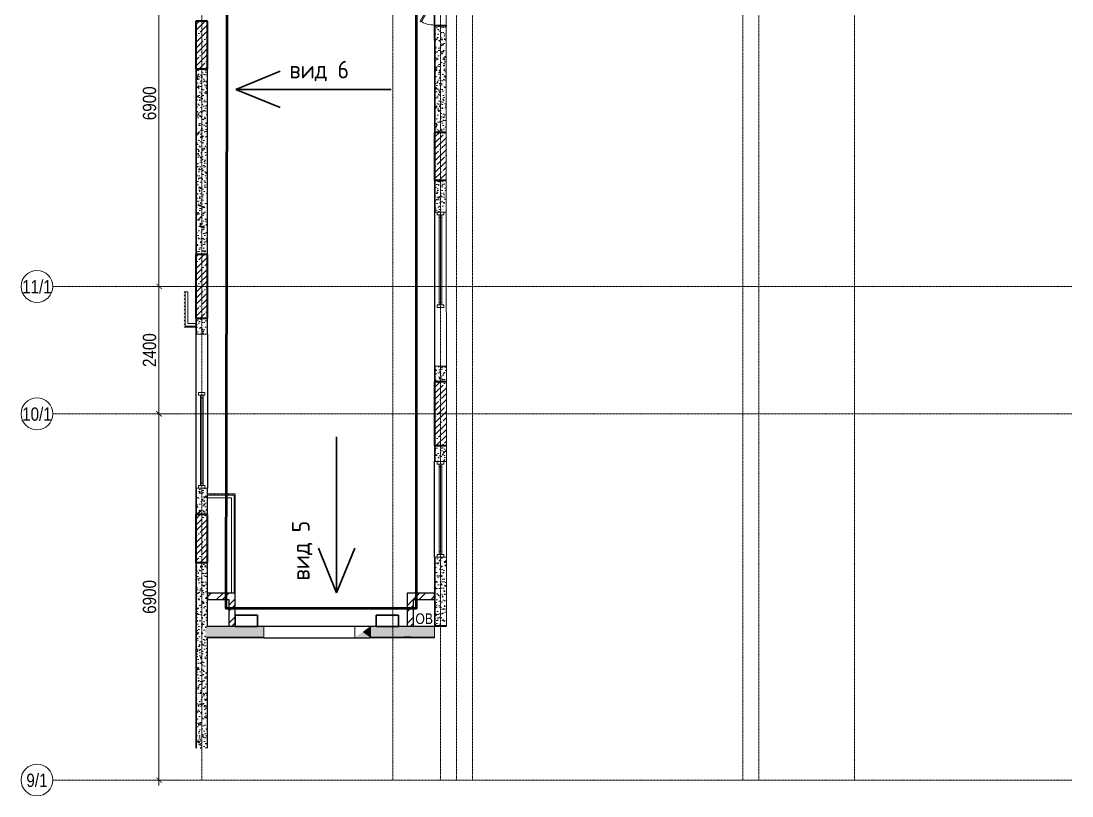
# Model space of a CAD drawing. Header units: millimetres. Extents: x -24360 to 609566, y -391049 to 148426.
# Drawn here: x 210995 to 230800, y -209750 to -195150 of the extents above; entities that cross this region are included whole.
import ezdxf
from ezdxf.enums import TextEntityAlignment as Align

# ---------------------------------------------------------------- set-up
doc = ezdxf.new("R2010")
doc.units = ezdxf.units.MM
doc.linetypes.add('CENTER2', pattern=[28.575, 19.05, -3.175, 3.175, -3.175])
doc.linetypes.add('HIDDEN2', pattern=[4.7625, 3.175, -1.5875])
doc.layers.get('Defpoints').update_dxf_attribs({"color": 140})
for name, color, linetype, lineweight in [('АР_Колонны', 70, 'Continuous', 30), ('АР_Окна', 4, 'Continuous', 5), ('АР_Оси_РД_размер', 8, 'Continuous', 0), ('АР_Стены ГКЛ', 1, 'Continuous', 15), ('АР_Стены ЖБ', 7, 'Continuous', 30), ('АР_Стены кирпич', 32, 'Continuous', 25), ('АР_Стены ПЕНОблок', 52, 'Continuous', 20), ('АР_Тонкая', 254, 'Continuous', 5), ('АР_Штриховка', 8, 'Continuous', 0), ('Двери кабины', 252, 'Continuous', 0), ('ОВ_Отопление', 30, 'Continuous', 5), ('осново', 7, 'Continuous', 30), ('СС_Отверстия', 72, 'Continuous', 9)]:
    doc.layers.add(name, color=color, linetype=linetype, lineweight=lineweight)
for name, color, linetype, lineweight, true_color in [('АР_Оси_РД_100', 7, 'Continuous', 0, 0x525252), ('МАГНИТЫ', 7, 'Continuous', 0, 0xd100d1), ('РД_Витраж_вн', 7, 'Continuous', 25, 0x148aff), ('РД_проем_инж перемыч_фахверк', 7, 'Continuous', 18, 0xff1f1f)]:
    doc.layers.add(name, color=color, linetype=linetype, lineweight=lineweight, true_color=true_color)
doc.layers.add('РД_Проем', color=230, linetype='Continuous', lineweight=0, plot=False)
doc.layers.add('РД_проем_инж перемыч_подсчет', color=50, linetype='Continuous', lineweight=30, plot=False)
doc.styles.add('style1', font='ARIALN.TTF')
doc.styles.add('ккк', font='isocpeur.ttf', dxfattribs={"width": 0.85, "oblique": 15})
doc.styles.add('СПДС', font='isocpeur.ttf', dxfattribs={"width": 0.9})
doc.dimstyles.new('Dim100_ареал', dxfattribs={"dimscale": 100, "dimtxt": 2.5, "dimasz": 1, "dimexe": 1, "dimexo": 1, "dimgap": 0.5, "dimtad": 1, "dimzin": 12, "dimdsep": 46, "dimtxsty": 'style1', "dimblk": 'ARCHTICK', "dimcen": 1, "dimdle": 1, "dimclrd": 256, "dimclre": 256, "dimaunit": 1, "dimadec": 0, "dimazin": 3, "dimtfac": 1, "dimtmove": 1, "dimatfit": 3, "dimldrblk": 'OPEN30', "dimfxl": 4, "dimfxlon": 1, "dimtolj": 1, "dimtzin": 0, "dimlwd": 9, "dimlwe": 9, "dimarcsym": 0})
pattern_1 = [(45, (206600, -245450), (-112.2532, 112.2532), []), (45, (206712.25, -245450), (-112.2532, 112.2532), [198.4375, -39.6875, 0, -39.6875])]
pattern_2 = [(45, (206600, -245450), (-168.3798, 168.3798), []), (45, (206712.25, -245450), (-168.3798, 168.3798), [])]
pattern_3 = [(45, (206600, -245450), (-33.67596, 33.67596), [])]

# ---------------------------------------------------------------- blocks, each defined once
blk = doc.blocks.new('A-iden')
at = {"linetype": 'Continuous', "lineweight": 5}
blk.add_circle((0, -4), 3, dxfattribs=at)
at = {"color": 0, "linetype": 'Continuous', "lineweight": 20, "style": 'ккк', "width": 0.85}
blk.add_attdef('ID', text='', height=4, dxfattribs=at).set_placement((0.31, -3.85), align=Align.MIDDLE_CENTER)
blk = doc.blocks.new('_ArchTick')
at = {"color": 0, "linetype": 'ByBlock', "const_width": 0.15}
blk.add_lwpolyline([(-0.5, -0.5), (0.5, 0.5)], dxfattribs=at)
blk = doc.blocks.new('*D349')
at = {"layer": 'Defpoints', "color": 0, "lineweight": 15, "transparency": 16777216}
for p in [(213595, -202550), (214595, -202550), (214595, -209450)]:
    blk.add_point(p, dxfattribs=at)
at = {"layer": 'АР_Оси_РД_размер', "lineweight": 9, "transparency": 16777216}
for p, q in [((213995, -202550), (213495, -202550)), ((213595, -209550), (213595, -202450)), ((213995, -209450), (213495, -209450))]:
    blk.add_line(p, q, dxfattribs=at)
at = {"layer": 'АР_Оси_РД_размер', "lineweight": 9, "transparency": 16777216, "xscale": 100, "yscale": 100, "zscale": 100}
for p, rotation in [((213595, -202550), 90), ((213595, -209450), 270)]:
    blk.add_blockref('_ArchTick', p, dxfattribs=dict(at, rotation=rotation))
at = {"layer": 'АР_Оси_РД_размер', "color": 0, "transparency": 16777216, "insert": (213417, -206000), "char_height": 250, "attachment_point": 5, "rotation": 90, "style": 'style1'}
blk.add_mtext('\\A1;6900', dxfattribs=at)
blk = doc.blocks.new('_Open30')
at = {"color": 0, "linetype": 'ByBlock', "lineweight": -2}
for p, q in [((-1, 0.27), (0, 0)), ((0, 0), (-1, -0.27)), ((0, 0), (-1, 0))]:
    blk.add_line(p, q, dxfattribs=at)
blk = doc.blocks.new('*D350')
at = {"layer": 'Defpoints', "color": 0, "lineweight": 15, "transparency": 16777216}
for p in [(213595, -200150), (214595, -200150), (214595, -202550)]:
    blk.add_point(p, dxfattribs=at)
at = {"layer": 'АР_Оси_РД_размер', "lineweight": 9, "transparency": 16777216}
for p, q in [((213995, -200150), (213495, -200150)), ((213595, -202650), (213595, -200050)), ((213995, -202550), (213495, -202550))]:
    blk.add_line(p, q, dxfattribs=at)
at = {"layer": 'АР_Оси_РД_размер', "lineweight": 9, "transparency": 16777216, "xscale": 100, "yscale": 100, "zscale": 100}
for p, rotation in [((213595, -200150), 90), ((213595, -202550), 270)]:
    blk.add_blockref('_ArchTick', p, dxfattribs=dict(at, rotation=rotation))
at = {"layer": 'АР_Оси_РД_размер', "color": 0, "transparency": 16777216, "insert": (213417, -201350), "char_height": 250, "attachment_point": 5, "rotation": 90, "style": 'style1'}
blk.add_mtext('\\A1;2400', dxfattribs=at)
blk = doc.blocks.new('*D351')
at = {"layer": 'Defpoints', "color": 0, "lineweight": 15, "transparency": 16777216}
for p in [(213595, -193250), (214595, -193250), (214595, -200150)]:
    blk.add_point(p, dxfattribs=at)
at = {"layer": 'АР_Оси_РД_размер', "lineweight": 9, "transparency": 16777216}
for p, q in [((213995, -193250), (213495, -193250)), ((213595, -200250), (213595, -193150)), ((213995, -200150), (213495, -200150))]:
    blk.add_line(p, q, dxfattribs=at)
at = {"layer": 'АР_Оси_РД_размер', "lineweight": 9, "transparency": 16777216, "xscale": 100, "yscale": 100, "zscale": 100}
for p, rotation in [((213595, -193250), 90), ((213595, -200150), 270)]:
    blk.add_blockref('_ArchTick', p, dxfattribs=dict(at, rotation=rotation))
at = {"layer": 'АР_Оси_РД_размер', "color": 0, "transparency": 16777216, "insert": (213417, -196700), "char_height": 250, "attachment_point": 5, "rotation": 90, "style": 'style1'}
blk.add_mtext('\\A1;6900', dxfattribs=at)

msp = doc.modelspace()

# ---------------------------------------------------------------- hatches: boundary and pattern name
at = {"layer": 'АР_Стены ГКЛ', "linetype": 'Continuous', "lineweight": 0, "true_color": 0x000000}
h = msp.add_hatch(dxfattribs=at)
h.set_pattern_fill('ANSI31', color=18, scale=15, style=0)
h.set_pattern_definition([(45, (206600, -245450), (-33.67596, 33.67596), [])])
h.paths.add_polyline_path([(214070, -200920), (214090, -200900), (214090, -200250), (214070, -200250)], flags=0)
h = msp.add_hatch(dxfattribs=at)
h.set_pattern_fill('ANSI31', color=18, scale=15, angle=360, style=0)
h.set_pattern_definition(pattern_3)
h.paths.add_polyline_path([(214300, -200920), (214300, -200900), (214090, -200900), (214070, -200920)], flags=0)
h = msp.add_hatch(dxfattribs=at)
h.set_pattern_fill('ANSI31', color=18, scale=15, style=0)
h.set_pattern_definition([(45, (206600, -245450), (-33.67596, 33.67596), [])])
h.paths.add_polyline_path([(214510, -204060), (214510, -204080), (215010, -204080), (215030, -204060)], flags=0)
h = msp.add_hatch(dxfattribs=at)
h.set_pattern_fill('ANSI31', color=18, scale=15, angle=-360, style=0)
h.set_pattern_definition(pattern_3)
h.paths.add_polyline_path([(215030, -204060), (215010, -204080), (215010, -205930), (215030, -205930)], flags=0)
at = {"layer": 'АР_Штриховка', "linetype": 'Continuous', "lineweight": 0, "true_color": 0x000000}
h = msp.add_hatch(dxfattribs=at)
h.set_pattern_fill('AR-CONC', color=18, angle=-315, style=0)
h.set_pattern_definition([(95, (206600, -245450), (140.09465, 117.5534), [19.05, -209.55]), (40, (206600, -245450), (-160.01845, 110.1767), [15.24, -167.6406]), (145.45144, (206611.67, -245440.2), (-19.9238, 227.7301), [16.19, -178.09024]), (91.1842, (206564.08, -245414.08), (221.4102, 161.9534), [28.575, -314.325]), (141.63556, (206582.53, -245400.58), (-7.0866, 342.8268), [24.285, -267.1356]), (36.18415, (206564.08, -245414.08), (-7.0866, 342.8268), [22.86, -251.4597]), (66, (206591.02, -245405.1), (179.52, 34.89515), [19.05, -209.55]), (11, (206591.02, -245405.1), (-86.5399, 173.9412), [15.24, -167.64]), (116.45145, (206605.98, -245402.19), (92.98005, 208.83634), [16.19, -178.08994]), (82.5, (206600, -245450), (-57.60547, 61.97341), [0, -165.608, 0, -170.18, 0, -168.275]), (52.5, (206600, -245450), (-23.58973, 118.087), [0, -97.028, 0, -161.798, 0, -64.135]), (12.5, (206559.95, -245490.05), (99.92786, 91.826196), [0, -63.5, 0, -198.12, 0, -262.89]), (2.5, (206541.99, -245508.01), (86.7639, 122.7224), [0, -82.55, 0, -131.572, 0, -186.69])])
h.paths.add_polyline_path([(219000, -193700), (218800, -193700), (218800, -193850), (219000, -193850)], flags=0)
h.paths.add_polyline_path([(219000, -194450), (218800, -194450), (218800, -194650), (219000, -194650)], flags=0)
h.paths.add_polyline_path([(219000, -195250), (218800, -195250), (218800, -197250), (219000, -197250)], flags=0)
at = {"layer": 'АР_Штриховка', "linetype": 'Continuous', "lineweight": 5, "true_color": 0x000000}
h = msp.add_hatch(dxfattribs=at)
h.set_pattern_fill('ANSI35', color=18, scale=25, style=0)
h.set_pattern_definition(pattern_1)
h.paths.add_polyline_path([(214290, -196050), (214510, -196050), (214510, -195150), (214290, -195150)], flags=0)
at = {"layer": 'АР_Штриховка', "linetype": 'Continuous', "lineweight": 0, "true_color": 0x000000}
h = msp.add_hatch(dxfattribs=at)
h.set_pattern_fill('AR-CONC', color=18, angle=-315, style=0)
h.set_pattern_definition([(95, (206600, -245450), (140.09465, 117.5534), [19.05, -209.55]), (40, (206600, -245450), (-160.01845, 110.1767), [15.24, -167.6406]), (145.45144, (206611.67, -245440.2), (-19.9238, 227.7301), [16.19, -178.09024]), (91.1842, (206564.08, -245414.08), (221.4102, 161.9534), [28.575, -314.325]), (141.63556, (206582.53, -245400.58), (-7.0866, 342.8268), [24.285, -267.1356]), (36.18415, (206564.08, -245414.08), (-7.0866, 342.8268), [22.86, -251.4597]), (66, (206591.02, -245405.1), (179.52, 34.89515), [19.05, -209.55]), (11, (206591.02, -245405.1), (-86.5399, 173.9412), [15.24, -167.64]), (116.45144, (206605.98, -245402.19), (92.98005, 208.83634), [16.19, -178.08994]), (82.5, (206600, -245450), (-57.60547, 61.97341), [0, -165.608, 0, -170.18, 0, -168.275]), (52.5, (206600, -245450), (-23.58973, 118.087), [0, -97.028, 0, -161.798, 0, -64.135]), (12.5, (206559.95, -245490.05), (99.92786, 91.8262), [0, -63.5, 0, -198.12, 0, -262.89]), (2.5, (206541.99, -245508.01), (86.7639, 122.7224), [0, -82.55, 0, -131.572, 0, -186.69])])
h.paths.add_polyline_path([(214500, -196050), (214300, -196050), (214300, -199550), (214500, -199550)], flags=0)
at = {"layer": 'АР_Штриховка', "linetype": 'Continuous', "lineweight": 5, "true_color": 0x000000}
h = msp.add_hatch(dxfattribs=at)
h.set_pattern_fill('ANSI35', color=18, scale=25, style=0)
h.set_pattern_definition(pattern_1)
h.paths.add_polyline_path([(218790, -198150), (219010, -198150), (219010, -197250), (218790, -197250)], flags=0)
at = {"layer": 'АР_Штриховка', "linetype": 'Continuous', "lineweight": 0, "true_color": 0x000000}
h = msp.add_hatch(dxfattribs=at)
h.set_pattern_fill('AR-CONC', color=18, angle=-315, style=0)
h.set_pattern_definition([(95, (206600, -245450), (140.09465, 117.5534), [19.05, -209.55]), (40, (206600, -245450), (-160.01845, 110.1767), [15.24, -167.6406]), (145.45144, (206611.67, -245440.2), (-19.9238, 227.7301), [16.19, -178.09024]), (91.1842, (206564.08, -245414.08), (221.4102, 161.9534), [28.575, -314.325]), (141.63556, (206582.53, -245400.58), (-7.0866, 342.8268), [24.285, -267.1356]), (36.18415, (206564.08, -245414.08), (-7.0866, 342.8268), [22.86, -251.4597]), (66, (206591.02, -245405.1), (179.52, 34.89515), [19.05, -209.55]), (11, (206591.02, -245405.1), (-86.5399, 173.9412), [15.24, -167.64]), (116.45144, (206605.98, -245402.19), (92.98005, 208.83634), [16.19, -178.08994]), (82.5, (206600, -245450), (-57.60547, 61.97341), [0, -165.608, 0, -170.18, 0, -168.275]), (52.5, (206600, -245450), (-23.58973, 118.087), [0, -97.028, 0, -161.798, 0, -64.135]), (12.5, (206559.95, -245490.05), (99.92786, 91.8262), [0, -63.5, 0, -198.12, 0, -262.89]), (2.5, (206541.99, -245508.01), (86.7639, 122.7224), [0, -82.55, 0, -131.572, 0, -186.69])])
h.paths.add_polyline_path([(219000, -198150), (218800, -198150), (218800, -198750), (219000, -198750)], flags=0)
h.paths.add_polyline_path([(219000, -201650), (218800, -201650), (218800, -201950), (219000, -201950)], flags=0)
at = {"layer": 'АР_Штриховка', "linetype": 'Continuous', "lineweight": 5, "true_color": 0x000000}
h = msp.add_hatch(dxfattribs=at)
h.set_pattern_fill('ANSI35', color=18, scale=25, style=0)
h.set_pattern_definition(pattern_1)
h.paths.add_polyline_path([(214290, -200750), (214510, -200750), (214510, -199550), (214290, -199550)], flags=0)
at = {"layer": 'АР_Штриховка', "linetype": 'Continuous', "lineweight": 0, "true_color": 0x000000}
h = msp.add_hatch(dxfattribs=at)
h.set_pattern_fill('AR-CONC', color=18, angle=-315, style=0)
h.set_pattern_definition([(95, (206600, -245450), (140.09465, 117.5534), [19.05, -209.55]), (40, (206600, -245450), (-160.01845, 110.1767), [15.24, -167.6406]), (145.45144, (206611.67, -245440.2), (-19.9238, 227.7301), [16.19, -178.09024]), (91.1842, (206564.08, -245414.08), (221.4102, 161.9534), [28.575, -314.325]), (141.63556, (206582.53, -245400.58), (-7.0866, 342.8268), [24.285, -267.1356]), (36.18415, (206564.08, -245414.08), (-7.0866, 342.8268), [22.86, -251.4597]), (66, (206591.02, -245405.1), (179.52, 34.89515), [19.05, -209.55]), (11, (206591.02, -245405.1), (-86.5399, 173.9412), [15.24, -167.64]), (116.45144, (206605.98, -245402.19), (92.98005, 208.83634), [16.19, -178.0899]), (82.5, (206600, -245450), (-57.60547, 61.97341), [0, -165.608, 0, -170.18, 0, -168.275]), (52.5, (206600, -245450), (-23.58973, 118.087), [0, -97.028, 0, -161.798, 0, -64.135]), (12.5, (206559.95, -245490.05), (99.92786, 91.8262), [0, -63.5, 0, -198.12, 0, -262.89]), (2.5, (206541.99, -245508.01), (86.7639, 122.7224), [0, -82.55, 0, -131.572, 0, -186.69])])
h.paths.add_polyline_path([(214500, -200750), (214300, -200750), (214300, -201050), (214500, -201050)], flags=0)
h.paths.add_polyline_path([(214500, -203950), (214300, -203950), (214300, -204450), (214500, -204450)], flags=0)
at = {"layer": 'АР_Штриховка', "linetype": 'Continuous', "lineweight": 5, "true_color": 0x000000}
h = msp.add_hatch(dxfattribs=at)
h.set_pattern_fill('ANSI35', color=18, scale=25, style=0)
h.set_pattern_definition(pattern_1)
h.paths.add_polyline_path([(218790, -203150), (219010, -203150), (219010, -201950), (218790, -201950)], flags=0)
at = {"layer": 'АР_Штриховка', "linetype": 'Continuous', "lineweight": 0, "true_color": 0x000000}
h = msp.add_hatch(dxfattribs=at)
h.set_pattern_fill('AR-CONC', color=18, angle=45, style=0)
h.set_pattern_definition([(95, (206600, -245450), (140.09465, 117.5534), [19.05, -209.55]), (40, (206600, -245450), (-160.01845, 110.1767), [15.24, -167.6406]), (145.45144, (206611.67, -245440.2), (-19.9238, 227.7301), [16.19, -178.09024]), (91.1842, (206564.08, -245414.08), (221.4102, 161.9534), [28.575, -314.325]), (141.63556, (206582.53, -245400.58), (-7.0866, 342.8268), [24.285, -267.1356]), (36.18415, (206564.08, -245414.08), (-7.0866, 342.8268), [22.86, -251.4597]), (66, (206591.02, -245405.1), (179.52, 34.89515), [19.05, -209.55]), (11, (206591.02, -245405.1), (-86.5399, 173.9412), [15.24, -167.64]), (116.45145, (206605.98, -245402.19), (92.98005, 208.83634), [16.19, -178.0899]), (82.5, (206600, -245450), (-57.60547, 61.97341), [0, -165.608, 0, -170.18, 0, -168.275]), (52.5, (206600, -245450), (-23.58973, 118.087), [0, -97.028, 0, -161.798, 0, -64.135]), (12.5, (206559.95, -245490.05), (99.92786, 91.8262), [0, -63.5, 0, -198.12, 0, -262.89]), (2.5, (206541.99, -245508.01), (86.7639, 122.7224), [0, -82.55, 0, -131.572, 0, -186.69])])
h.paths.add_polyline_path([(218800, -206550), (219000, -206550), (219000, -205250), (218800, -205250)], flags=0)
h.paths.add_polyline_path([(218800, -203450), (219000, -203450), (219000, -203150), (218800, -203150)], flags=0)
at = {"layer": 'АР_Штриховка', "linetype": 'Continuous', "lineweight": 5, "true_color": 0x000000}
h = msp.add_hatch(dxfattribs=at)
h.set_pattern_fill('ANSI35', color=18, scale=25, style=0)
h.set_pattern_definition(pattern_1)
h.paths.add_polyline_path([(214290, -205350), (214510, -205350), (214510, -204450), (214290, -204450)], flags=0)
at = {"layer": 'АР_Штриховка', "linetype": 'Continuous', "lineweight": 0, "true_color": 0x000000}
h = msp.add_hatch(dxfattribs=at)
h.set_pattern_fill('AR-CONC', color=18, angle=-315, style=0)
h.set_pattern_definition([(95, (206600, -245450), (140.09465, 117.5534), [19.05, -209.55]), (40, (206600, -245450), (-160.01845, 110.1767), [15.24, -167.6406]), (145.45144, (206611.67, -245440.2), (-19.9238, 227.7301), [16.19, -178.09024]), (91.1842, (206564.08, -245414.08), (221.4102, 161.9534), [28.575, -314.325]), (141.63556, (206582.53, -245400.58), (-7.0866, 342.8268), [24.285, -267.1356]), (36.18415, (206564.08, -245414.08), (-7.0866, 342.8268), [22.86, -251.4597]), (66, (206591.02, -245405.1), (179.52, 34.89515), [19.05, -209.55]), (11, (206591.02, -245405.1), (-86.5399, 173.9412), [15.24, -167.64]), (116.45145, (206605.98, -245402.19), (92.98005, 208.83634), [16.19, -178.0899]), (82.5, (206600, -245450), (-57.60547, 61.97341), [0, -165.608, 0, -170.18, 0, -168.275]), (52.5, (206600, -245450), (-23.58973, 118.087), [0, -97.028, 0, -161.798, 0, -64.135]), (12.5, (206559.95, -245490.05), (99.92786, 91.8262), [0, -63.5, 0, -198.12, 0, -262.89]), (2.5, (206541.99, -245508.01), (86.7639, 122.7224), [0, -82.55, 0, -131.572, 0, -186.69])])
h.paths.add_polyline_path([(214500, -205350), (214300, -205350), (214300, -206550), (214450, -206623.333), (214500, -206560)], flags=0)
h.paths.add_polyline_path([(214500, -206760), (214450, -206623.333), (214300, -206550), (214300, -208850), (214500, -208850)], flags=0)
h = msp.add_hatch(dxfattribs=at)
h.set_pattern_fill('ANSI32', color=18, scale=25, style=0)
h.set_pattern_definition(pattern_2)
h.paths.add_polyline_path([(214510, -205930), (214510, -206050), (214910, -206050), (215030, -205930)], flags=0)
h = msp.add_hatch(dxfattribs=at)
h.set_pattern_fill('ANSI32', color=18, scale=25, angle=-360, style=0)
h.set_pattern_definition([(45, (206600, -245450), (-168.3798, 168.3798), []), (45, (206712.25, -245450), (-168.3798, 168.3798), [])])
h.paths.add_polyline_path([(215030, -205930), (214910, -206050), (214910, -206550), (215030, -206550)], flags=0)
h = msp.add_hatch(dxfattribs=at)
h.set_pattern_fill('ANSI32', color=18, scale=25, style=0)
h.set_pattern_definition([(45, (206600, -245450), (-168.3798, 168.3798), []), (45, (206712.25, -245450), (-168.3798, 168.3798), [])])
h.paths.add_polyline_path([(218270, -206550), (218390, -206550), (218390, -206050), (218270, -205930)], flags=0)
h = msp.add_hatch(dxfattribs=at)
h.set_pattern_fill('ANSI32', color=18, scale=25, style=0)
h.set_pattern_definition(pattern_2)
h.paths.add_polyline_path([(218270, -205930), (218390, -206050), (218790, -206050), (218790, -205930)], flags=0)
h = msp.add_hatch(dxfattribs=at)
h.set_pattern_fill('AR-CONC', color=18, angle=405, style=0)
h.set_pattern_definition([(95, (206600, -245450), (140.09465, 117.5534), [19.05, -209.55]), (40, (206600, -245450), (-160.01845, 110.1767), [15.24, -167.6406]), (145.45144, (206611.67, -245440.2), (-19.9238, 227.7301), [16.19, -178.09024]), (91.1842, (206564.08, -245414.08), (221.4102, 161.9534), [28.575, -314.325]), (141.63556, (206582.53, -245400.58), (-7.0866, 342.8268), [24.285, -267.1356]), (36.18415, (206564.08, -245414.08), (-7.0866, 342.8268), [22.86, -251.4597]), (66, (206591.02, -245405.1), (179.52, 34.89515), [19.05, -209.55]), (11, (206591.02, -245405.1), (-86.5399, 173.9412), [15.24, -167.64]), (116.45145, (206605.98, -245402.19), (92.98005, 208.83634), [16.19, -178.0899]), (82.5, (206600, -245450), (-57.60547, 61.97341), [0, -165.608, 0, -170.18, 0, -168.275]), (52.5, (206600, -245450), (-23.58973, 118.087), [0, -97.028, 0, -161.798, 0, -64.135]), (12.5, (206559.95, -245490.05), (99.92786, 91.8262), [0, -63.5, 0, -198.12, 0, -262.89]), (2.5, (206541.99, -245508.01), (86.7639, 122.7224), [0, -82.55, 0, -131.572, 0, -186.69])])
h.paths.add_polyline_path([(218790, -206760), (218790, -206560), (218390, -206560), (218390, -206760)], flags=0)
h.paths.add_polyline_path([(218390, -206760), (218390, -206560), (217570, -206560), (217570, -206760)], flags=0)
h.paths.add_polyline_path([(215570, -206760), (215570, -206560), (214910, -206560), (214910, -206760)], flags=0)
h.paths.add_polyline_path([(214910, -206760), (214910, -206560), (214500, -206560), (214450, -206623.333), (214500, -206760)], flags=0)
at = {"layer": 'СС_Отверстия', "linetype": 'Continuous', "lineweight": 5, "true_color": 0x000000}
for points in [[(217583.692, -206770), (217583.692, -206550), (217433.692, -206660)], [(217283.692, -206770), (217583.692, -206770), (217433.692, -206660)]]:
    msp.add_hatch(color=18, dxfattribs=at).paths.add_polyline_path(points, flags=0)

# ---------------------------------------------------------------- linework, layer by layer
at = {"color": 1, "lineweight": 50}
msp.add_lwpolyline([(214908, -182115), (219925, -182115), (219925, -177559), (226079, -177559), (226079, -183824), (218441, -183824), (218441, -206215), (214863, -206215), (214908, -182115)], dxfattribs=at)
at = {"layer": 'АР_Колонны', "color": 18, "linetype": 'HIDDEN2', "lineweight": 25, "true_color": 0x000000}
for p, q in [((214290, -195150), (214510, -195150)), ((214290, -196050), (214290, -195150)), ((214510, -195150), (214510, -196050)), ((214510, -196050), (214290, -196050)), ((218790, -197250), (219010, -197250)), ((218790, -198150), (218790, -197250)), ((219010, -198150), (218790, -198150)), ((214290, -199550), (214510, -199550)), ((214290, -200750), (214290, -199550)), ((214510, -199550), (214510, -200750)), ((214510, -200750), (214290, -200750)), ((218790, -201950), (219010, -201950)), ((218790, -203150), (218790, -201950)), ((219010, -203150), (218790, -203150)), ((214290, -204450), (214510, -204450)), ((214290, -205350), (214290, -204450)), ((214510, -204450), (214510, -205350)), ((214510, -205350), (214290, -205350)), ((218790, -206550), (219010, -206550))]:
    msp.add_line(p, q, dxfattribs=at)
at = {"layer": 'АР_Колонны', "color": 18, "linetype": 'Continuous', "lineweight": 30, "true_color": 0x000000}
for p, q in [((214510, -195150), (214290, -195150)), ((214290, -195150), (214290, -196050)), ((214510, -196050), (214510, -195150)), ((214290, -196050), (214510, -196050)), ((219010, -197250), (218790, -197250)), ((218790, -197250), (218790, -198150)), ((218790, -198150), (219010, -198150)), ((214510, -199550), (214290, -199550)), ((214290, -199550), (214290, -200750)), ((214510, -200750), (214510, -199550)), ((214290, -200750), (214510, -200750)), ((219010, -201950), (218790, -201950)), ((218790, -201950), (218790, -203150)), ((218790, -203150), (219010, -203150)), ((214510, -204450), (214290, -204450)), ((214290, -204450), (214290, -205350)), ((214510, -205350), (214510, -204450)), ((214290, -205350), (214510, -205350)), ((219010, -206550), (218790, -206550))]:
    msp.add_line(p, q, dxfattribs=at)
at = {"layer": 'АР_Окна', "color": 18, "linetype": 'Continuous', "lineweight": 5, "true_color": 0x000000}
for p, q in [((218790, -200550.011), (218790, -198750.011)), ((218925, -198850.011), (218875, -198850.011)), ((218900, -200450.011), (218900, -198850.011)), ((218925, -200450.011), (218875, -200450.011)), ((214290, -203950), (214290, -202150)), ((214510, -203950), (214510, -202150)), ((214425, -202250), (214375, -202250)), ((214400, -203850), (214400, -202250)), ((218790, -203450), (218790, -205250)), ((218925, -203550), (218875, -203550)), ((218900, -203550), (218900, -205150)), ((214425, -203850), (214375, -203850)), ((218925, -205150), (218875, -205150))]:
    msp.add_line(p, q, dxfattribs=at)
for points in [[(218840, -198800.011), (218840, -198750.011), (218960, -198750.011), (218960, -198800.011)], [(218925, -200500.011), (218875, -200500.011), (218875, -198800.011), (218925, -198800.011)], [(218840, -200500.011), (218840, -200550.011), (218960, -200550.011), (218960, -200500.011)], [(214340, -202200), (214340, -202150), (214460, -202150), (214460, -202200)], [(214425, -203900), (214375, -203900), (214375, -202200), (214425, -202200)], [(218840, -203500), (218840, -203450), (218960, -203450), (218960, -203500)], [(218925, -203500), (218875, -203500), (218875, -205200), (218925, -205200)], [(214340, -203900), (214340, -203950), (214460, -203950), (214460, -203900)], [(218840, -205200), (218840, -205250), (218960, -205250), (218960, -205200)]]:
    msp.add_lwpolyline(points, close=True, dxfattribs=at)
at = {"layer": 'АР_Оси_РД_100', "linetype": 'CENTER2'}
for p, q in [((226700, -209450), (226700, -173721.321)), ((230800, -200150), (211595.043, -200150)), ((230800, -202550), (211595.043, -202550)), ((230800, -209450), (211595.043, -209450))]:
    msp.add_line(p, q, dxfattribs=at)
for points in [[(214400, -209450), (214400, -173721.321)], [(218000, -173721.321), (218000, -209450)], [(218900, -209450), (218900, -174121.321), (218600, -173721.321)], [(219200, -209450), (219200, -173721.321)], [(219500, -209450), (219500, -174121.321), (219820.168, -173720.643)], [(224450, -173721.321), (224600, -174121.321), (224600, -209450)], [(224900, -209450), (224900, -174121.321), (225050, -173721.321)]]:
    msp.add_lwpolyline(points, dxfattribs=at)
at = {"layer": 'АР_Стены ГКЛ', "color": 18, "linetype": 'Continuous', "lineweight": 5, "true_color": 0x000000}
for p, q in [((214090, -200250), (214070, -200250)), ((214140, -200250), (214090, -200250)), ((214090, -200250), (214090, -200900)), ((214090, -200900), (214090, -200250)), ((214140, -200850), (214140, -200250)), ((214070, -200920), (214300, -200920)), ((214090, -200900), (214300, -200900)), ((214300, -200900), (214090, -200900)), ((214300, -200850), (214140, -200850)), ((214300, -200900), (214300, -200850)), ((214300, -200920), (214300, -200900)), ((214510, -204060), (214510, -204080)), ((215030, -204060), (214510, -204060)), ((214510, -204080), (214510, -204130)), ((215010, -204080), (214510, -204080)), ((214510, -204080), (215010, -204080)), ((214510, -204130), (214960, -204130)), ((214960, -204130), (214960, -205930)), ((215010, -205930), (215010, -204080)), ((215010, -204080), (215010, -205930)), ((215030, -205930), (215030, -204060)), ((214960, -205930), (215010, -205930)), ((215010, -205930), (215030, -205930))]:
    msp.add_line(p, q, dxfattribs=at)
at = {"layer": 'АР_Стены ЖБ', "color": 18, "linetype": 'Continuous', "lineweight": 40, "true_color": 0x000000}
for p, q in [((214510, -195150), (214290, -195150)), ((214290, -195150), (214290, -196050)), ((214510, -196050), (214510, -195150)), ((214290, -196050), (214510, -196050)), ((219010, -197250), (218790, -197250)), ((218790, -197250), (218790, -198150)), ((218790, -198150), (219010, -198150)), ((214510, -199550), (214290, -199550)), ((214290, -199550), (214290, -200750)), ((214510, -200750), (214510, -199550)), ((214290, -200750), (214510, -200750)), ((219010, -201950), (218790, -201950)), ((218790, -201950), (218790, -203150)), ((218790, -203150), (219010, -203150)), ((214510, -204450), (214290, -204450)), ((214290, -204450), (214290, -205350)), ((214510, -205350), (214510, -204450)), ((214290, -205350), (214510, -205350)), ((219010, -206550), (218790, -206550))]:
    msp.add_line(p, q, dxfattribs=at)
at = {"layer": 'АР_Стены кирпич', "color": 18, "linetype": 'Continuous', "lineweight": 25, "true_color": 0x000000}
for p, q in [((214510, -205930), (214510, -206050)), ((215030, -205930), (214510, -205930)), ((215030, -206550), (215030, -205930)), ((218270, -205930), (218270, -206550)), ((218790, -205930), (218270, -205930)), ((218790, -206050), (218790, -205930)), ((214510, -206050), (214910, -206050)), ((214910, -206050), (214910, -206550)), ((218390, -206550), (218390, -206050)), ((218390, -206050), (218790, -206050)), ((214910, -206550), (215030, -206550)), ((218270, -206550), (218390, -206550)), ((218340.007, -206760), (218220.007, -206760)), ((215229.995, -206770), (215109.995, -206770))]:
    msp.add_line(p, q, dxfattribs=at)
at = {"layer": 'АР_Стены ПЕНОблок', "color": 18, "linetype": 'Continuous', "lineweight": 20, "true_color": 0x000000}
for p, q in [((219000, -195250), (218800, -195250)), ((218800, -195250), (218800, -197250)), ((214500, -196050), (214300, -196050)), ((214300, -196050), (214300, -199550)), ((214500, -199550), (214500, -196050)), ((218800, -197250), (219000, -197250)), ((219000, -198150), (218800, -198150)), ((218800, -198150), (218800, -198750)), ((218800, -198750), (219000, -198750)), ((214300, -199550), (214500, -199550)), ((214290, -200250), (214290, -200050)), ((214500, -200750), (214300, -200750)), ((214300, -200750), (214300, -201050)), ((214500, -201050), (214500, -200750)), ((214300, -201050), (214500, -201050)), ((219000, -201650), (218800, -201650)), ((218800, -201650), (218800, -201950)), ((218800, -201950), (219000, -201950)), ((219000, -203150), (218800, -203150)), ((218800, -203150), (218800, -203450)), ((218800, -203450), (219000, -203450)), ((214500, -203950), (214300, -203950)), ((214300, -203950), (214300, -204450)), ((214500, -204450), (214500, -203950)), ((214300, -204450), (214500, -204450)), ((214500, -205350), (214300, -205350)), ((214300, -205350), (214300, -206550)), ((214500, -206560), (214500, -205350)), ((219000, -205250), (218800, -205250)), ((218800, -205250), (218800, -206550)), ((214300, -206550), (214300, -208850)), ((214910, -206560), (214500, -206560)), ((215570, -206560), (214910, -206560)), ((215570, -206760), (215570, -206560)), ((218390, -206560), (217570, -206560)), ((217570, -206560), (217570, -206760)), ((218790, -206560), (218390, -206560)), ((218790, -206760), (218790, -206560)), ((218800, -206550), (219000, -206550)), ((214500, -206760), (214910, -206760)), ((214500, -208850), (214500, -206760)), ((214910, -206760), (215570, -206760)), ((217570, -206760), (218390, -206760)), ((218390, -206760), (218790, -206760))]:
    msp.add_line(p, q, dxfattribs=at)
at = {"layer": 'АР_Тонкая', "color": 18, "linetype": 'Continuous', "lineweight": 0, "true_color": 0x000000}
for p, q in [((219000, -184360), (219010, -206550)), ((218800, -195250), (218790, -195250)), ((218790, -195250), (218790, -197250)), ((218800, -197250), (218800, -195250)), ((214300, -196050), (214290, -196050)), ((214290, -196050), (214290, -199550)), ((214300, -199550), (214300, -196050)), ((214510, -196050), (214500, -196050)), ((214500, -196050), (214500, -199550)), ((214510, -199550), (214510, -196050)), ((218790, -197250), (218800, -197250)), ((218800, -198150), (218790, -198150)), ((218790, -198150), (218790, -198750)), ((218800, -198750), (218800, -198150)), ((218790, -198750), (218800, -198750)), ((214290, -199550), (214300, -199550)), ((214500, -199550), (214510, -199550)), ((214300, -200750), (214290, -200750)), ((214290, -200750), (214290, -201050)), ((214300, -201050), (214300, -200750)), ((214510, -200750), (214500, -200750)), ((214500, -200750), (214500, -201050)), ((214510, -201050), (214510, -200750)), ((214290, -201050), (214300, -201050)), ((214500, -201050), (214510, -201050)), ((218800, -201650), (218790, -201650)), ((218790, -201650), (218790, -201950)), ((218800, -201950), (218800, -201650)), ((218790, -201950), (218800, -201950)), ((218800, -203150), (218790, -203150)), ((218790, -203150), (218790, -203450)), ((218800, -203450), (218800, -203150)), ((218790, -203450), (218800, -203450)), ((214300, -203950), (214290, -203950)), ((214290, -203950), (214290, -204450)), ((214300, -204450), (214300, -203950)), ((214510, -203950), (214500, -203950)), ((214500, -203950), (214500, -204450)), ((214510, -204450), (214510, -203950)), ((214290, -204450), (214300, -204450)), ((214500, -204450), (214510, -204450)), ((214300, -205350), (214290, -205350)), ((214290, -205350), (214290, -206550)), ((214300, -206550), (214300, -205350)), ((214510, -205350), (214500, -205350)), ((214500, -205350), (214500, -206560)), ((214510, -206550), (214510, -205350)), ((218800, -205250), (218790, -205250)), ((218790, -205250), (218790, -206550)), ((218800, -206550), (218800, -205250)), ((214290, -206550), (214290, -208850)), ((214300, -208850), (214300, -206550)), ((214500, -206560), (214910, -206560)), ((214910, -206550), (214510, -206550)), ((215570, -206550), (214910, -206550)), ((214910, -206560), (215570, -206560)), ((215570, -206560), (215570, -206550)), ((218390, -206550), (217570, -206550)), ((217570, -206550), (217570, -206560)), ((217570, -206560), (218390, -206560)), ((218790, -206550), (218390, -206550)), ((218390, -206560), (218790, -206560)), ((218790, -206560), (218790, -206550)), ((218790, -206550), (218800, -206550)), ((214910, -206760), (214500, -206760)), ((214500, -206760), (214500, -208850)), ((215570, -206760), (214910, -206760)), ((215570, -206770), (215570, -206760)), ((218390, -206760), (217570, -206760)), ((217570, -206760), (217570, -206770)), ((218790, -206760), (218390, -206760)), ((218790, -206770), (218790, -206760)), ((214510, -206770), (214910, -206770)), ((214510, -208850), (214510, -206770)), ((214910, -206770), (215570, -206770)), ((217570, -206770), (218390, -206770)), ((218390, -206770), (218790, -206770))]:
    msp.add_line(p, q, dxfattribs=at)
at = {"layer": 'Двери кабины', "color": 18, "linetype": 'Continuous', "lineweight": 0, "true_color": 0x000000}
for points in [[(218790, -194675), (218811.651, -194687.5), (218536.651, -195163.814), (218515, -195151.314)], [(219010, -195225), (219010, -195250), (218790, -195250), (218790, -195225)]]:
    msp.add_lwpolyline(points, close=True, dxfattribs=at)
at = {"layer": 'Двери кабины', "color": 18, "linetype": 'Continuous', "lineweight": 0, "true_color": 0x000000, "extrusion": (0, 0, -1)}
msp.add_arc((-218790, -194675), 550, 270, 300, dxfattribs=at)
at = {"layer": 'МАГНИТЫ', "color": 18, "lineweight": 30, "true_color": 0x000000}
for p, q in [((215030, -206560), (215030, -206343.328)), ((215030, -206343.328), (215449.674, -206343.328)), ((215030, -206560), (215030, -206343.328)), ((215030, -206343.328), (215449.674, -206343.328)), ((215449.674, -206343.328), (215449.674, -206560)), ((215449.674, -206343.328), (215449.674, -206560)), ((218110, -206343.328), (217690.326, -206343.328)), ((217690.326, -206343.328), (217690.326, -206560)), ((218110, -206343.328), (217690.326, -206343.328)), ((217690.326, -206343.328), (217690.326, -206560)), ((218110, -206560), (218110, -206343.328)), ((218110, -206560), (218110, -206343.328)), ((215449.674, -206560), (215030, -206560)), ((215449.674, -206560), (215030, -206560)), ((217690.326, -206560), (218110, -206560)), ((217690.326, -206560), (218110, -206560))]:
    msp.add_line(p, q, dxfattribs=at)
at = {"layer": 'ОВ_Отопление', "color": 18, "true_color": 0x000000}
for p, q in [((214510, -205930), (214510, -204130)), ((214510, -204130), (214860, -204130)), ((214860, -204130), (214860, -205930)), ((214860, -205930), (214510, -205930))]:
    msp.add_line(p, q, dxfattribs=at)
at = {"layer": 'осново'}
for points in [[(215040, -196438.367), (215877.169, -196096.735)], [(217973.451, -196438.367), (215040, -196438.367)], [(215040, -196438.367), (215877.169, -196780)], [(216942.085, -202986.549), (216942.085, -205920)], [(216942.085, -205920), (216600.452, -205082.831)], [(216942.085, -205920), (217283.717, -205082.831)]]:
    msp.add_lwpolyline(points, dxfattribs=at)
at = {"layer": 'РД_Витраж_вн', "color": 18, "linetype": 'Continuous', "lineweight": 25, "true_color": 0x000000}
for p, q in [((218790, -198750), (218790, -201650)), ((214290, -201050), (214290, -203950)), ((214510, -201050), (214510, -203950)), ((218790, -205250), (218790, -203450)), ((215570, -206550), (217570, -206550)), ((215570, -206770), (217570, -206770))]:
    msp.add_line(p, q, dxfattribs=at)
at = {"layer": 'РД_Проем', "color": 18, "linetype": 'Continuous', "lineweight": 0, "true_color": 0x000000}
for p, q in [((218790, -194650), (218790, -195250)), ((218790, -198750), (218790, -201650)), ((214290, -201050), (214290, -203950)), ((214510, -201050), (214510, -203950)), ((218790, -205250), (218790, -203450)), ((215570, -206550), (217570, -206550)), ((215570, -206770), (217570, -206770))]:
    msp.add_line(p, q, dxfattribs=at)
at = {"layer": 'РД_проем_инж перемыч_подсчет', "color": 18, "linetype": 'Continuous', "lineweight": 30, "true_color": 0x000000}
msp.add_line((218790, -193700), (218790, -195500), dxfattribs=at)
at = {"layer": 'РД_проем_инж перемыч_фахверк', "color": 18, "linetype": 'Continuous', "lineweight": 18, "true_color": 0x000000}
for p, q in [((218790, -198750.011), (218790, -201650.011)), ((214290, -201050), (214290, -203950)), ((214510, -201050), (214510, -203950)), ((218790, -203450.011), (218790, -205250.011)), ((215570, -206550), (217570, -206550)), ((215570, -206770), (217570, -206770))]:
    msp.add_line(p, q, dxfattribs=at)
at = {"layer": 'СС_Отверстия', "color": 18, "linetype": 'Continuous', "lineweight": 9, "true_color": 0x000000}
for p, q in [((217583.692, -206550), (217283.692, -206550)), ((217283.692, -206770), (217283.692, -206550)), ((217583.692, -206770), (217583.692, -206550)), ((217583.692, -206770), (217283.692, -206770))]:
    msp.add_line(p, q, dxfattribs=at)

# ---------------------------------------------------------------- block references
at = {"layer": 'АР_Оси_РД_100'}
ref = msp.add_blockref('A-iden', (211295.043, -199750), dxfattribs=dict(at, xscale=100, yscale=100, zscale=100))
ref.add_attrib('ID', '11/1', dxfattribs={"layer": '0', "linetype": 'Continuous', "height": 250, "style": 'style1'}).set_placement((211295.043, -200150), align=Align.MIDDLE)
ref = msp.add_blockref('A-iden', (211295.043, -202150), dxfattribs=dict(at, xscale=100, yscale=100, zscale=100))
ref.add_attrib('ID', '10/1', dxfattribs={"layer": '0', "linetype": 'Continuous', "height": 250, "style": 'style1'}).set_placement((211295.043, -202550), align=Align.MIDDLE)
ref = msp.add_blockref('A-iden', (211295.043, -209050), dxfattribs=dict(at, xscale=100, yscale=100, zscale=100))
ref.add_attrib('ID', '9/1', dxfattribs={"layer": '0', "linetype": 'Continuous', "height": 250, "style": 'style1'}).set_placement((211295.043, -209450), align=Align.MIDDLE)

# ---------------------------------------------------------------- texts
at = {"layer": 'ОВ_Отопление', "color": 18, "lineweight": 50, "true_color": 0x000000, "style": 'style1'}
msp.add_text('ОВ', height=200, dxfattribs=at).set_placement((218426.631, -206509.437))
at = {"layer": 'осново', "insert": (216051.806, -195898.76), "char_height": 332.5818, "attachment_point": 1, "style": 'СПДС'}
msp.add_mtext_dynamic_manual_height_columns('вид 6', width=1841.86477, gutter_width=1116.392, heights=[0], dxfattribs=at)
at = {"layer": 'осново', "insert": (216100, -205689.514), "char_height": 332.5818, "attachment_point": 1, "rotation": 90, "style": 'СПДС'}
msp.add_mtext_dynamic_manual_height_columns('вид 5', width=2242.80798, gutter_width=1116.392, heights=[0], dxfattribs=at)

# ---------------------------------------------------------------- dimensions: what is measured, and where the dimension line sits
at = {"layer": 'АР_Оси_РД_размер'}
for base, p1, p2, picture, middle in [((213595.043, -193250), (214595.043, -200150), (214595.043, -193250), '*D351', (213417.399, -196700)), ((213595.043, -200150), (214595.043, -202550), (214595.043, -200150), '*D350', (213417.399, -201350)), ((213595.043, -202550), (214595.043, -209450), (214595.043, -202550), '*D349', (213417.399, -206000))]:
    dim = msp.add_linear_dim(base=base, p1=p1, p2=p2, angle=90, dimstyle='Dim100_ареал', dxfattribs=at)
    dim.commit()
    dim.dimension.update_dxf_attribs({"geometry": picture, "text_midpoint": middle})

doc.saveas('drawing.dxf')
